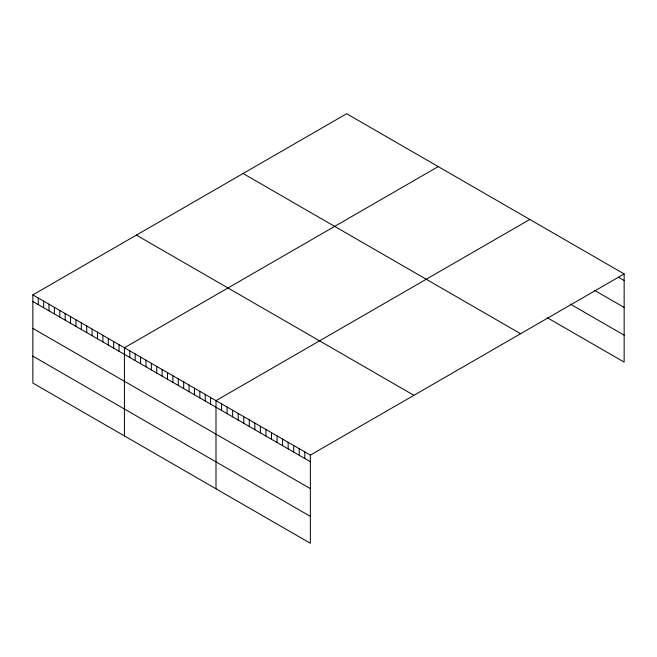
<?xml version="1.0" encoding="UTF-8"?>
<svg xmlns="http://www.w3.org/2000/svg" width="657" height="657" viewBox="0 0 657 657"><rect width="100%" height="100%" fill="white"/><g stroke="black" fill="none" stroke-linecap="round" stroke-linejoin="round"><path stroke-width="0.99" d="M624.15 273.936L310.35 455.104L310.35 543.273L32.85 383.064L32.85 294.894L346.65 113.727L624.15 273.936L624.15 362.106L547.24 317.701M438.227 166.591L124.428 347.767L124.428 435.936M529.805 219.463L215.997 400.639L215.997 488.808M618.598 277.328L624.15 280.531M594.815 290.517L624.15 307.451M570.235 304.06L624.15 335.185M243.098 173.514L520.599 333.723M136.401 235.107L413.902 395.317M32.85 294.894L310.35 455.104M32.85 301.497L310.35 461.707M32.85 328.41L310.35 488.627M32.85 356.143L310.35 516.361M304.799 451.901L304.799 458.504M299.247 448.698L299.247 455.293M293.695 445.495L293.695 452.09M288.144 442.292L288.144 448.887M282.6 439.09L282.6 445.684M277.049 435.878L277.049 442.481M271.497 432.676L271.497 439.278M265.945 429.473L265.945 436.067M260.394 426.27L260.394 432.864M254.85 423.067L254.85 429.662M249.299 419.864L249.299 426.459M243.747 416.653L243.747 423.256M238.195 413.45L238.195 420.053M232.644 410.247L232.644 416.842M227.1 407.044L227.1 413.639M221.549 403.841L221.549 410.436M210.61 397.526L210.61 404.121M205.222 394.414L205.222 401.016M199.835 391.309L199.835 397.904M194.447 388.197L194.447 394.791M189.068 385.084L189.068 391.687M183.681 381.972L183.681 388.574M178.293 378.867L178.293 385.462M172.906 375.755L172.906 382.349M167.519 372.642L167.519 379.245M162.131 369.538L162.131 376.132M156.744 366.425L156.744 373.02M151.356 363.313L151.356 369.916M145.969 360.208L145.969 366.803M140.582 357.096L140.582 363.691M135.194 353.983L135.194 360.586M129.807 350.879L129.807 357.474M119.04 344.654L119.04 351.257M113.653 341.55L113.653 348.144M108.265 338.437L108.265 345.032M102.878 335.325L102.878 341.919M97.491 332.212L97.491 338.815M92.103 329.108L92.103 335.702M86.716 325.995L86.716 332.59M81.328 322.883L81.328 329.486M75.941 319.778L75.941 326.373M70.554 316.666L70.554 323.26M65.166 313.553L65.166 320.156M59.787 310.449L59.787 317.044M54.4 307.336L54.4 313.931M49.012 304.224L49.012 310.827M43.625 301.12L43.625 307.714M38.237 298.007L38.237 304.602"/></g></svg>
